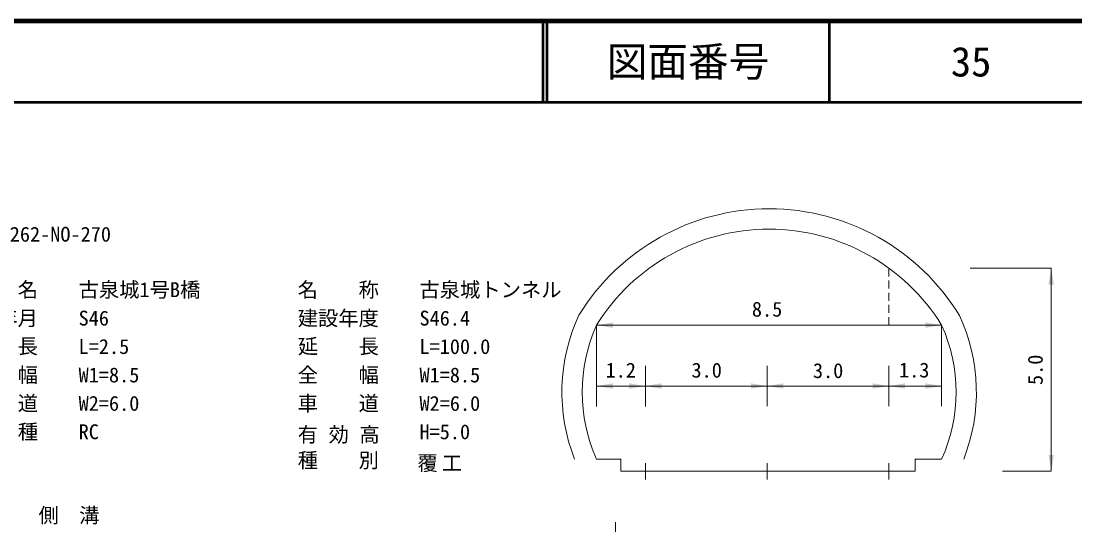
# Model space of a CAD drawing. Units: millimetres, scale not verified. Extents: x 40000 to 680000, y 20000 to 380000.
# Drawn here: x 444467 to 574282, y 317928 to 380000 of the extents above; entities that cross this region are included whole.
import ezdxf
from ezdxf.enums import TextEntityAlignment as Align

# ---------------------------------------------------------------- set-up
doc = ezdxf.new("R2010")
doc.units = ezdxf.units.MM
doc.header["$LTSCALE"] = 1000
for name, color, linetype, lineweight in [('M-STR-STR1', 1, 'Continuous', 13), ('M-STR-STR3', 7, 'Continuous', 13), ('M-TTL', 2, 'Continuous', 140), ('M-TTL-LINE', 7, 'Continuous', 50)]:
    doc.layers.add(name, color=color, linetype=linetype, lineweight=lineweight)
doc.layers.add('M-TTL-TXT', color=7, linetype='Continuous')
doc.styles.add('ＭＳ ゴシック', font='')
doc.styles.get('ＭＳ ゴシック').set_extended_font_data('MS Gothic')

# ---------------------------------------------------------------- blocks, each defined once
blk = doc.blocks.new('filled_arrow')
at = {"color": 0, "linetype": 'Continuous', "lineweight": -2}
blk.add_solid([(7.5, 1.25), (0, 0), (7.5, -1.25)], dxfattribs=at)

msp = doc.modelspace()

# ---------------------------------------------------------------- linework, layer by layer
at = {"layer": 'M-STR-STR1'}
for p, q in [((551364, 348541), (551364, 349561)), ((561364, 349541), (571364, 349542)), ((571364, 349542), (571366, 324542)), ((551364, 347041), (551364, 348041)), ((551364, 345541), (551364, 346541)), ((551364, 344041), (551364, 345041)), ((551365, 342541), (551365, 343541)), ((557865, 342541), (515365, 342537)), ((515365, 333476), (515365, 342537)), ((515365, 342537), (515365, 333476)), ((557866, 332541), (557865, 342541)), ((557865, 342541), (557866, 332541)), ((521366, 332538), (521365, 337538)), ((536366, 332539), (536365, 337539)), ((551366, 332541), (551365, 337541)), ((515365, 335037), (521365, 335038)), ((521365, 335038), (536365, 335039)), ((536365, 335039), (551365, 335041)), ((551365, 335041), (557865, 335041)), ((515366, 332537), (515365, 333476)), ((515365, 333476), (515366, 332537)), ((515366, 326037), (518366, 326037)), ((518366, 324537), (518366, 326037)), ((554616, 324541), (554616, 326041)), ((557866, 326041), (554616, 326041)), ((536366, 324539), (518366, 324537)), ((521366, 325538), (521366, 323538)), ((536366, 325539), (536366, 323539)), ((536366, 324539), (552302, 324541)), ((551366, 325541), (551366, 324767)), ((551366, 324767), (551366, 323541)), ((552302, 324541), (554616, 324541)), ((565366, 324542), (571366, 324542))]:
    msp.add_line(p, q, dxfattribs=at)
for centre, radius, start, end in [((536613, 329377), 27500, 31.46984, 148.45939), ((536613, 329377), 25000, 31.77472, 148.23593), ((533585, 334289), 22500, 155.0948, 201.51551), ((539646, 334289), 22500, 338.49514, 24.81059), ((533585, 334289), 20000, 155.64335, 204.3673), ((539646, 334289), 20000, 335.64335, 24.3673)]:
    msp.add_arc(centre, radius, start, end, dxfattribs=at)
at = {"layer": 'M-STR-STR3'}
msp.add_line((517679, 318286), (517691, 304952), dxfattribs=at)
at = {"layer": 'M-TTL'}
msp.add_line((680000, 380000), (40000, 380000), dxfattribs=at)
at = {"layer": 'M-TTL-LINE'}
for p, q in [((508747, 380000), (508747, 370000)), ((509247, 380000), (509247, 370000)), ((543997, 380000), (543997, 370000)), ((40000, 370000), (680000, 370000))]:
    msp.add_line(p, q, dxfattribs=at)

# ---------------------------------------------------------------- block references
at = {"layer": 'M-STR-STR1', "xscale": 267, "yscale": 267}
for p, rotation in [((571364, 349542), 270), ((557865, 342541), 180), ((521365, 335038), 180), ((536365, 335039), 180), ((551365, 335041), 180), ((557865, 335041), 180), ((571366, 324542), 90)]:
    msp.add_blockref('filled_arrow', p, dxfattribs=dict(at, rotation=rotation))
for p in [(515365, 342537), (515365, 335037), (521365, 335038), (536365, 335039), (551365, 335041)]:
    msp.add_blockref('filled_arrow', p, dxfattribs=at)

# ---------------------------------------------------------------- texts
at = {"layer": 'M-STR-STR1', "style": 'ＭＳ ゴシック'}
for s, rotation, p in [('262-NO-270', 0.005, (443075, 352275)), ('橋\u3000\u3000名', 0.005, (436553, 345436)), ('古泉城1号B橋', 0.005, (451553, 345438)), ('名\u3000\u3000称', 0.005, (478541, 345433)), ('古泉城トンネル', 0.005, (493541, 345434)), ('8.5', 0.005, (534490, 343039)), ('架設年月', 0.005, (436554, 341936)), ('S46', 0.005, (451554, 341938)), ('建設年度', 0.005, (478541, 341933)), ('S46.4', 0.005, (493541, 341934)), ('橋\u3000  長', 0.005, (436552, 338474)), ('L=2.5', 0.005, (451554, 338438)), ('延\u3000  長', 0.005, (478554, 338465)), ('L=100.0', 0.005, (493542, 338434)), ('全\u3000\u3000幅', 0.005, (436554, 334936)), ('全\u3000\u3000幅', 0.005, (478542, 334933)), ('1.2', 0.005, (516468, 335527)), ('3.0', 0.005, (527052, 335528)), ('3.0', 0.005, (542011, 335470)), ('1.3', 0.005, (552615, 335541)), ('5.0', 90.005, (570865, 335167)), ('W1=8.5', 0.005, (451554, 334938)), ('W1=8.5', 0.005, (493542, 334934)), ('車\u3000\u3000道', 0.005, (436554, 331436)), ('W2=6.0', 0.005, (451554, 331438)), ('車\u3000\u3000道', 0.005, (478542, 331433)), ('W2=6.0', 0.005, (493542, 331434)), ('橋\u3000\u3000種', 0.005, (436555, 327936)), ('RC', 0.005, (451555, 327938)), ('H=5.0', 0.005, (493543, 327934)), ('種\u3000\u3000別', 0.005, (478543, 324433))]:
    msp.add_text(s, height=1833, rotation=rotation, dxfattribs=at).set_placement(p, align=Align.BOTTOM_LEFT)
at = {"layer": 'M-STR-STR1', "char_height": 1833, "attachment_point": 7, "rotation": 0.005, "style": 'ＭＳ ゴシック'}
for s, insert in [('\\T1.52;有効高', (478543, 327933)), ('\\T1.2;覆工', (493293, 324434))]:
    msp.add_mtext(s, dxfattribs=dict(at, insert=insert))
at = {"layer": 'M-STR-STR3', "style": 'ＭＳ ゴシック'}
msp.add_text('側\u3000溝', height=1833, rotation=0.005, dxfattribs=at).set_placement((446617, 320031), align=Align.TOP_LEFT)
at = {"layer": 'M-TTL-TXT', "style": 'ＭＳ ゴシック'}
for s, p in [('図面番号', (526622, 375000)), ('35', (561497, 375000))]:
    msp.add_text(s, height=3666, dxfattribs=at).set_placement(p, align=Align.MIDDLE_CENTER)

doc.saveas('drawing.dxf')
